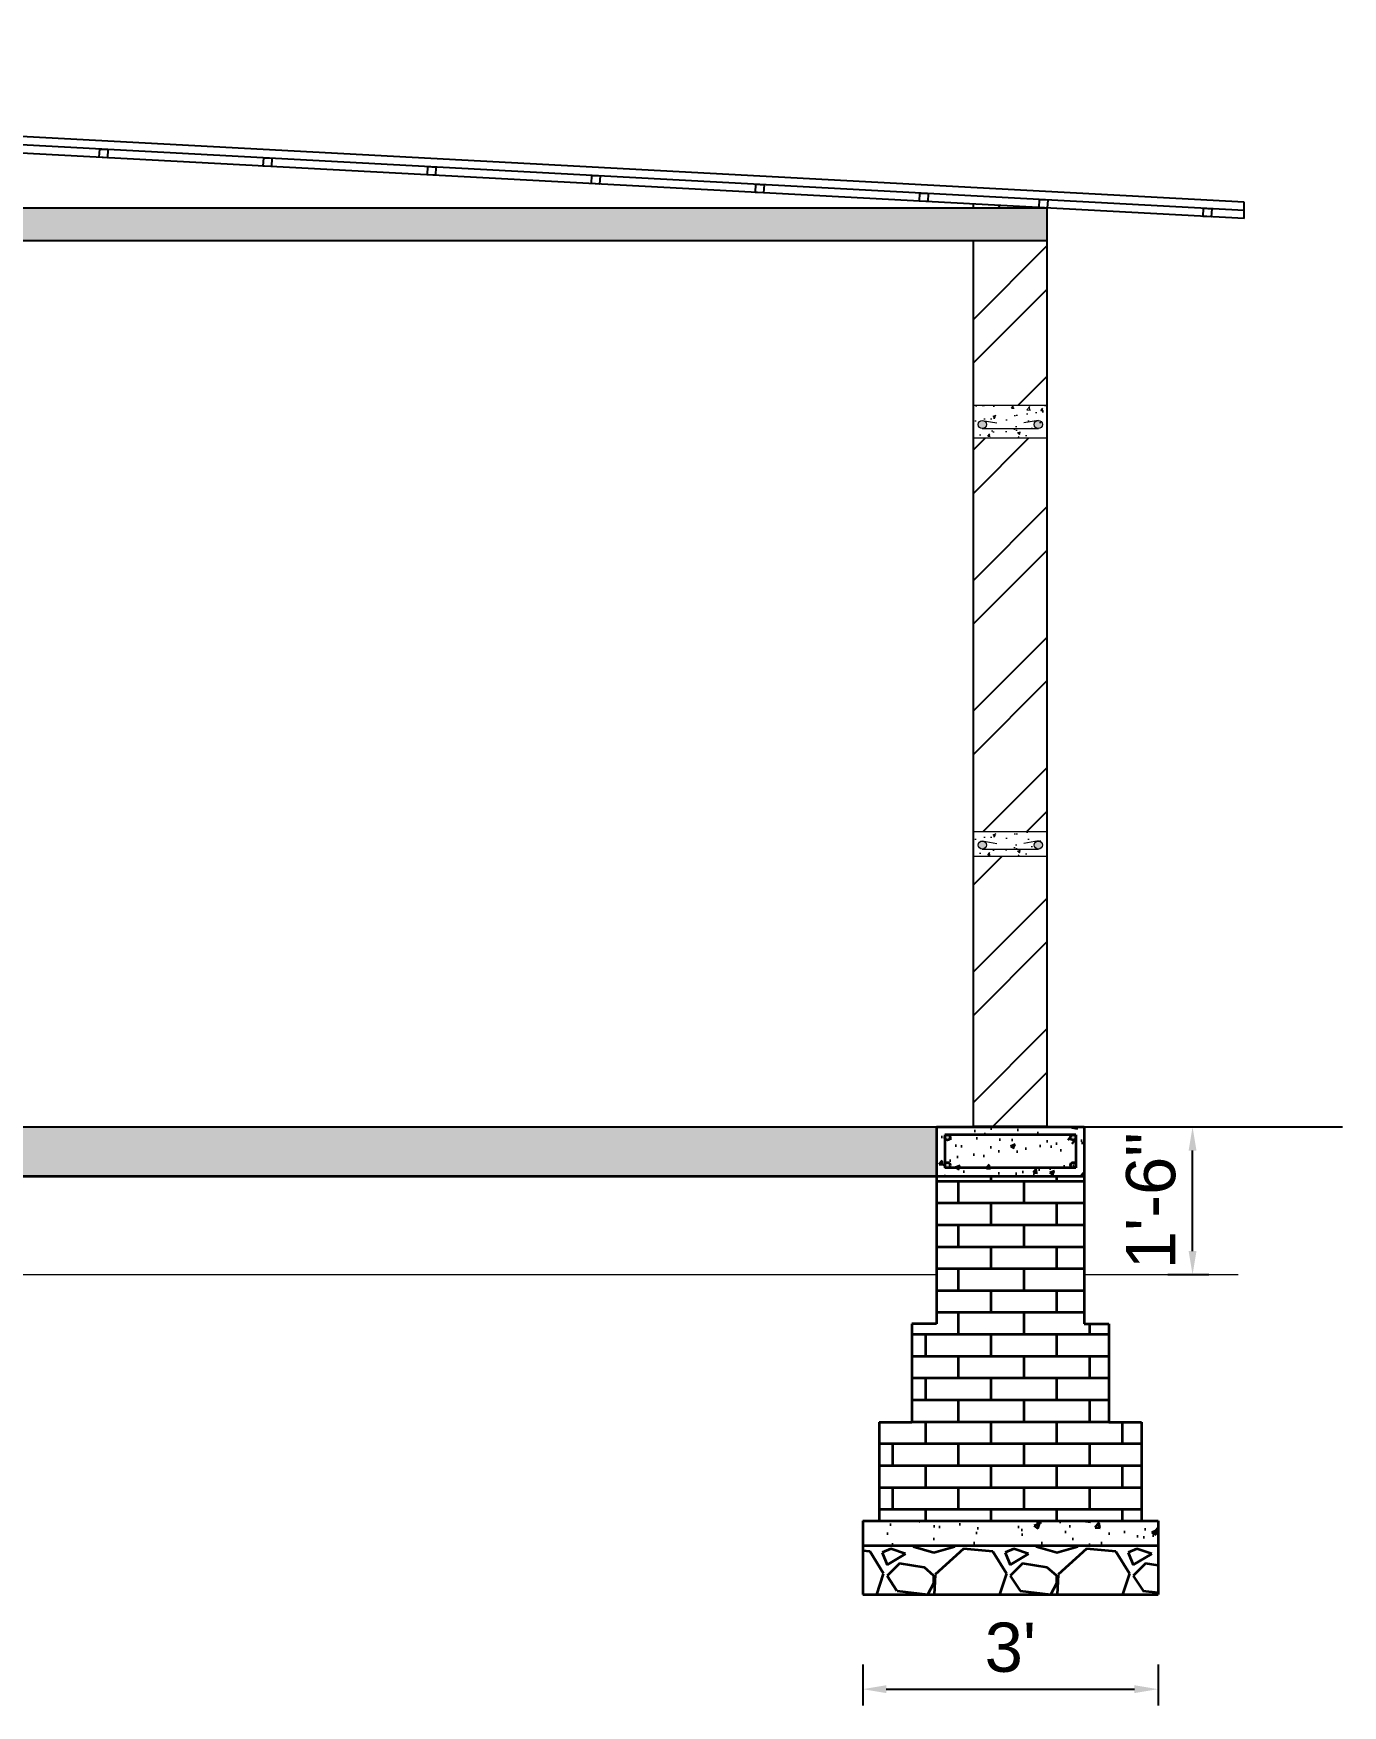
# Model space of a CAD drawing. Header units: inches. Extents: x 380359 to 404964, y -48881 to -44155.
# Drawn here: x 404704.8 to 404864.4, y -46983.9 to -46780.1 of the extents above; entities that cross this region are included whole.
import ezdxf

# ---------------------------------------------------------------- set-up
doc = ezdxf.new("R2010")
doc.units = ezdxf.units.IN
doc.header["$LTSCALE"] = 2
doc.header["$MEASUREMENT"] = 0
doc.header["$PDMODE"] = 34
doc.layers.get('0').update_dxf_attribs({"linetype": 'CONTINUOUS'})
doc.layers.get('DEFPOINTS').update_dxf_attribs({"color": 141, "linetype": 'CONTINUOUS'})
for name, color, linetype, lineweight in [('door', 20, 'CONTINUOUS', 35), ('steps', 253, 'CONTINUOUS', 20), ('WALL - A', 1, 'CONTINUOUS', 40)]:
    doc.layers.add(name, color=color, linetype=linetype, lineweight=lineweight)
doc.styles.add('Lettring Text', font='arial.ttf')
doc.dimstyles.new('Copy of Standard', dxfattribs={"dimtxt": 6, "dimasz": 2.875, "dimexe": 2, "dimexo": 4, "dimgap": 2, "dimtad": 1, "dimdec": 0, "dimrnd": 1, "dimzin": 0, "dimdsep": 46, "dimlunit": 4, "dimtxsty": 'Lettring Text', "dimcen": 0.1, "dimclrd": 7, "dimclre": 7, "dimclrt": 7, "dimazin": 0, "dimtfac": 0.645, "dimtdec": 0, "dimtmove": 1, "dimatfit": 0, "dimfxl": 3, "dimfxlon": 1, "dimtfillclr": 256, "dimtolj": 1, "dimtzin": 0, "dimlwd": -1, "dimlwe": -1, "dimarcsym": 2})
pattern_1 = [(50, (340495.689, 69598.8166), (5.73808146, -0.50201708), [0.6, -6.6]), (355, (340495.689, 69598.8166), (-1.11001067, 6.01753707), [0.48, -5.28]), (100.4514, (340496.167, 69598.775), (4.62807505, 5.51551634), [0.50992152, -5.6091369]), (46.1842, (340495.689, 69600.4166), (8.5379284, -1.3241521), [0.9, -9.9]), (96.6356, (340496.4006, 69600.306), (7.47730164, 7.79294297), [0.7648823, -8.413704]), (351.1842, (340495.689, 69600.417), (7.47729556, 7.7929488), [0.72, -7.92]), (21, (340496.489, 69600.0166), (4.77525642, -3.22095113), [0.6, -6.6]), (326, (340496.489, 69600.0166), (1.94652266, 5.80120036), [0.48, -5.28]), (71.4514, (340496.887, 69599.748), (6.72178103, 2.58024397), [0.50992152, -5.6091369]), (37.5, (340495.689, 69598.8166), (0.097278843, 2.66315083), [0, -5.216, 0, -5.36, 0, -5.3]), (7.5, (340495.689, 69598.8166), (2.1045563, 3.155293695), [0, -3.056, 0, -5.096, 0, -2.02]), (327.5, (340493.905, 69598.8166), (4.27057949, -0.180438974), [0, -2, 0, -6.24, 0, -8.28]), (317.5, (340493.105, 69598.8166), (4.66548935, 0.80083986), [0, -2.6, 0, -4.144, 0, -5.88])]
pattern_2 = [(50, (0, 0), (5.73808146, -0.50201708), [0.6, -6.6]), (355, (0, 0), (-1.11001067, 6.01753707), [0.48, -5.28]), (100.4514445, (0.478, -0.042), (4.628070774, 5.51551993), [0.50992154, -5.6091369]), (46.1842, (0, 1.6), (8.53793065, -1.32415425), [0.9, -9.9]), (96.6356355, (0.7115, 1.49), (7.47729557, 7.7929488), [0.76488274, -8.41371008]), (351.184164, (0, 1.6), (7.47729556, 7.7929488), [0.72, -7.92]), (21, (0.8, 1.2), (4.775256417, -3.220951125), [0.6, -6.6]), (326, (0.8, 1.2), (1.946522655, 5.80120036), [0.48, -5.28]), (71.4514447, (1.198, 0.9316), (6.721779014, 2.58024922), [0.50992152, -5.6091369]), (37.5, (0, 0), (0.097278843, 2.663150831), [0, -5.216, 0, -5.36, 0, -5.3]), (7.5, (0, 0), (2.1045563, 3.155293695), [0, -3.056, 0, -5.096, 0, -2.02]), (327.5, (-1.784, 0), (4.270579489, -0.180438974), [0, -2, 0, -6.24, 0, -8.28]), (317.5, (-2.584, 0), (4.665489355, 0.80083986), [0, -2.6, 0, -4.144, 0, -5.88])]

# ---------------------------------------------------------------- blocks, each defined once
blk = doc.blocks.new('*D517')
at = {"color": 7, "transparency": 16777216}
for p, q in [((404843.15, -46913.41), (404848.15, -46913.41)), ((404846.15, -46928.54), (404846.15, -46916.28)), ((404843.15, -46931.41), (404848.15, -46931.41))]:
    blk.add_line(p, q, dxfattribs=at)
at = {"color": 7, "linetype": 'ByBlock', "transparency": 16777216}
for points in [[(404845.67, -46916.28), (404846.63, -46916.28), (404846.15, -46913.41)], [(404845.67, -46928.54), (404846.63, -46928.54), (404846.15, -46931.41)]]:
    blk.add_solid(points, dxfattribs=at)
at = {"layer": 'DEFPOINTS', "color": 0, "linetype": 'ByBlock', "transparency": 16777216}
for p in [(404832.94, -46913.41), (404846.15, -46913.41), (404832.94, -46931.41)]:
    blk.add_point(p, dxfattribs=at)
at = {"color": 7, "linetype": 'ByBlock', "lineweight": 5, "transparency": 16777216, "insert": (404841.08, -46922.41), "char_height": 6, "attachment_point": 5, "rotation": 90, "style": 'Lettring Text'}
blk.add_mtext('\\A1;1\'-6"', dxfattribs=at)
blk = doc.blocks.new('*D516')
at = {"color": 7, "transparency": 16777216}
for p, q in [((404805.94, -46978.94), (404805.94, -46983.94)), ((404841.94, -46978.94), (404841.94, -46983.94)), ((404808.81, -46981.94), (404839.06, -46981.94))]:
    blk.add_line(p, q, dxfattribs=at)
at = {"color": 7, "linetype": 'ByBlock', "transparency": 16777216}
for points in [[(404808.81, -46981.46), (404808.81, -46982.42), (404805.94, -46981.94)], [(404839.06, -46981.46), (404839.06, -46982.42), (404841.94, -46981.94)]]:
    blk.add_solid(points, dxfattribs=at)
at = {"layer": 'DEFPOINTS', "color": 0, "linetype": 'ByBlock', "transparency": 16777216}
for p in [(404805.94, -46967.41), (404841.94, -46967.41), (404841.94, -46981.94)]:
    blk.add_point(p, dxfattribs=at)
at = {"color": 7, "linetype": 'ByBlock', "lineweight": 5, "transparency": 16777216, "insert": (404823.94, -46976.87), "char_height": 6, "attachment_point": 5, "style": 'Lettring Text'}
blk.add_mtext("\\A1;3'", dxfattribs=at)

msp = doc.modelspace()

# ---------------------------------------------------------------- hatches: boundary and pattern name
at = {"linetype": 'ByBlock', "lineweight": 5}
h = msp.add_hatch(dxfattribs=at)
h.set_pattern_fill('AR-CONC', scale=0.5, style=0)
h.set_pattern_definition([(50, (358580.5107, 21978.3456), (3.58630091, -0.31376067), [0.375, -4.125]), (355, (358580.5107, 21978.3456), (-0.69375667, 3.76096067), [0.3, -3.3]), (100.4514, (358580.8096, 21978.3194), (2.89254691, 3.44719771), [0.31870095, -3.50571056]), (46.1842, (358580.5107, 21979.3456), (5.33620524, -0.82759507), [0.5625, -6.1875]), (96.6356, (358580.9554, 21979.2766), (4.67331353, 4.87058935), [0.47805144, -5.258565]), (351.1842, (358580.511, 21979.3456), (4.67330973, 4.870593), [0.45, -4.95]), (21, (358581.0107, 21979.0956), (2.98453526, -2.01309445), [0.375, -4.125]), (326, (358581.0107, 21979.0956), (1.21657666, 3.62575023), [0.3, -3.3]), (71.4514, (358581.2595, 21978.9278), (4.20111314, 1.61265248), [0.31870095, -3.50571056]), (37.5, (358580.5107, 21978.3456), (0.060799277, 1.66446927), [0, -3.26, 0, -3.35, 0, -3.3125]), (7.5, (358580.5107, 21978.3456), (1.315347687, 1.97205856), [0, -1.91, 0, -3.185, 0, -1.2625]), (327.5, (358579.3957, 21978.3456), (2.66911218, -0.112774359), [0, -1.25, 0, -3.9, 0, -5.175]), (317.5, (358578.8957, 21978.3456), (2.91593085, 0.50052491), [0, -1.625, 0, -2.59, 0, -3.675])])
h.paths.add_polyline_path([(404828.44, -46825.41), (404819.44, -46825.41), (404819.44, -46829.41), (404828.44, -46829.41)])
edge = h.paths.add_edge_path(flags=16)
edge.add_arc((404827.35, -46828.05), 0.496, 180, 268.058, ccw=False)
edge.add_arc((404827.35, -46828.05), 0.496, 0, 180, ccw=False)
edge.add_arc((404827.35, -46828.05), 0.496, -91.942, 0, ccw=False)
edge.add_line((404827.34, -46828.54), (404820.54, -46828.54))
edge.add_arc((404820.52, -46828.05), 0.496, 180, 271.942, ccw=False)
edge.add_arc((404820.52, -46828.05), 0.496, 0, 180, ccw=False)
edge.add_arc((404820.52, -46828.05), 0.496, -88.058, 0, ccw=False)
edge.add_line((404820.54, -46828.54), (404827.34, -46828.54))
h = msp.add_hatch(color=7, dxfattribs=at)
h.paths.add_polyline_path([(404827.85, -46827.78, 0.414214), (404827.35, -46827.28), (404827.18, -46827.31, 0.315664), (404826.86, -46827.78, 1)])
h.paths.add_polyline_path([(404820.69, -46827.31), (404820.52, -46827.28, 0.414214), (404820.02, -46827.78, 0.404321), (404820.5, -46828.27), (404820.54, -46828.27, 0.404321), (404821.01, -46827.78, 0.315664)])
h = msp.add_hatch(dxfattribs=at)
h.set_pattern_fill('AR-CONC', scale=0.5, style=0)
h.set_pattern_definition([(50, (358580.5107, 21927.3456), (3.58630091, -0.31376067), [0.375, -4.125]), (355, (358580.5107, 21927.3456), (-0.69375667, 3.76096067), [0.3, -3.3]), (100.4514, (358580.8096, 21927.3194), (2.89254691, 3.44719771), [0.31870095, -3.50571056]), (46.1842, (358580.5107, 21928.3456), (5.33620524, -0.82759507), [0.5625, -6.1875]), (96.6356, (358580.9554, 21928.2766), (4.67331353, 4.87058935), [0.47805144, -5.258565]), (351.1842, (358580.511, 21928.3456), (4.67330973, 4.870593), [0.45, -4.95]), (21, (358581.0107, 21928.0956), (2.98453526, -2.01309445), [0.375, -4.125]), (326, (358581.0107, 21928.0956), (1.21657666, 3.62575023), [0.3, -3.3]), (71.4514, (358581.2595, 21927.9278), (4.20111314, 1.61265248), [0.31870095, -3.50571056]), (37.5, (358580.5107, 21927.3456), (0.060799277, 1.66446927), [0, -3.26, 0, -3.35, 0, -3.3125]), (7.5, (358580.5107, 21927.3456), (1.315347687, 1.97205856), [0, -1.91, 0, -3.185, 0, -1.2625]), (327.5, (358579.3957, 21927.3456), (2.66911218, -0.112774359), [0, -1.25, 0, -3.9, 0, -5.175]), (317.5, (358578.8957, 21927.3456), (2.91593085, 0.50052491), [0, -1.625, 0, -2.59, 0, -3.675])])
h.paths.add_polyline_path([(404828.44, -46877.41), (404819.44, -46877.41), (404819.44, -46880.41), (404828.44, -46880.41)])
h.paths.add_polyline_path([(404827.34, -46879.54, -0.404321), (404826.86, -46879.05, -1), (404827.85, -46879.05, -0.424176), (404827.34, -46879.54), (404820.54, -46879.54, -0.424176), (404820.02, -46879.05, -1), (404821.01, -46879.05, -0.404321), (404820.54, -46879.54)], flags=16)
h = msp.add_hatch(color=7, dxfattribs=at)
h.paths.add_polyline_path([(404827.85, -46879.05, 0.414214), (404827.35, -46878.55), (404827.18, -46878.58, 0.315664), (404826.86, -46879.05, 1)])
h.paths.add_polyline_path([(404820.69, -46878.58), (404820.52, -46878.55, 0.414214), (404820.02, -46879.05, 0.404321), (404820.5, -46879.54), (404820.54, -46879.54, 0.404321), (404821.01, -46879.05, 0.315664)])
at = {"layer": 'door', "ltscale": 0.5}
h = msp.add_hatch(dxfattribs=at)
h.set_pattern_fill('AR-CONC', color=256, scale=0.8, style=0)
h.set_pattern_definition(pattern_2)
h.paths.add_polyline_path([(404828.44, -46801.41), (404492.9, -46801.41), (404492.9, -46805.41), (404828.44, -46805.41)])
h = msp.add_hatch(dxfattribs=at)
h.set_pattern_fill('AR-CONC', color=256, scale=0.8, style=0)
h.set_pattern_definition(pattern_1)
h.paths.add_polyline_path([(404832.94, -46913.41), (404814.94, -46913.41), (404814.94, -46919.41), (404832.94, -46919.41), (404832.94, -46914.35)])
h.paths.add_polyline_path([(404831.94, -46914.35), (404831.94, -46918.41), (404815.94, -46918.41), (404815.94, -46914.35), (404816.24, -46914.35, -0.049683), (404816.3, -46914.35)], flags=16)
h.paths.add_polyline_path([(404831.93, -46914.69, -1), (404831.26, -46914.69, -1)], flags=0)
h.paths.add_polyline_path([(404831.94, -46918.07, -1), (404831.27, -46918.07, -1)], flags=16)
h.paths.add_polyline_path([(404816.61, -46918.07, -1), (404815.94, -46918.07, -1)], flags=16)
h = msp.add_hatch(dxfattribs=at)
h.set_pattern_fill('AR-CONC', color=256, scale=0.8, style=0)
h.set_pattern_definition(pattern_1)
h.paths.add_polyline_path([(404831.94, -46914.35), (404815.94, -46914.35), (404815.94, -46918.41), (404831.94, -46918.41)])
h = msp.add_hatch(color=256, dxfattribs=at)
h.paths.add_polyline_path([(404816.61, -46914.69, 0.385424), (404816.3, -46914.35), (404816.24, -46914.35, 0.385424), (404815.94, -46914.69, 1)])
h.paths.add_polyline_path([(404815.94, -46918.07, 1), (404816.61, -46918.07, 1)])
h.paths.add_polyline_path([(404831.26, -46914.69, 1), (404831.93, -46914.69, 1)])
h.paths.add_polyline_path([(404831.27, -46918.07, 1), (404831.94, -46918.07, 1)])
at = {"layer": 'door', "ltscale": 0.5, "transparency": 33554648}
h = msp.add_hatch(dxfattribs=at)
h.set_pattern_fill('AR-BRSTD', color=256)
h.set_pattern_definition([(0, (249421.615, -20025.9778), (0, 2.667), []), (90, (249421.615, -20025.9778), (-4, 2.667), [2.667, -2.667])])
h.paths.add_polyline_path([(404832.94, -46919.41), (404814.94, -46919.41), (404814.94, -46937.41), (404832.94, -46937.41)])
h.paths.add_polyline_path([(404835.94, -46937.41), (404811.94, -46937.41), (404811.94, -46949.41), (404832.94, -46949.41), (404835.94, -46949.41)])
h.paths.add_polyline_path([(404839.94, -46949.41), (404832.94, -46949.41), (404811.94, -46949.41), (404807.94, -46949.41), (404807.94, -46961.41), (404839.94, -46961.41)])
at = {"layer": 'door', "ltscale": 0.5}
h = msp.add_hatch(dxfattribs=at)
h.set_pattern_fill('AR-CONC', color=256, style=0)
h.set_pattern_definition([(50, (400056.1965, 21481.475), (7.17260183, -0.62752135), [0.75, -8.25]), (355, (400056.1965, 21481.475), (-1.3875133, 7.5219213), [0.6, -6.6]), (100.4514, (400056.794, 21481.423), (5.7850938, 6.8943954), [0.6374019, -7.0114211]), (46.1842, (400056.1965, 21483.475), (10.6724105, -1.6551901), [1.125, -12.375]), (96.6356, (400057.086, 21483.337), (9.346627, 9.7411787), [0.9561029, -10.51713]), (351.1842, (400056.197, 21483.475), (9.3466195, 9.741186), [0.9, -9.9]), (21, (400057.1965, 21482.975), (5.9690705, -4.0261889), [0.75, -8.25]), (326, (400057.1965, 21482.975), (2.4331533, 7.25150045), [0.6, -6.6]), (71.4514, (400057.694, 21482.64), (8.4022263, 3.225305), [0.6374019, -7.0114211]), (37.5, (400056.1965, 21481.4752), (0.12159855, 3.32893854), [0, -6.52, 0, -6.7, 0, -6.625]), (7.5, (400056.1965, 21481.4752), (2.63069537, 3.94411712), [0, -3.82, 0, -6.37, 0, -2.525]), (327.5, (400053.9665, 21481.4752), (5.33822436, -0.22554872), [0, -2.5, 0, -7.8, 0, -10.35]), (317.5, (400052.9665, 21481.4752), (5.8318617, 1.00104982), [0, -3.25, 0, -5.18, 0, -7.35])])
h.paths.add_polyline_path([(404841.94, -46961.41), (404805.94, -46961.41), (404805.94, -46964.41), (404841.94, -46964.41)])
at = {"layer": 'door', "ltscale": 0.5, "transparency": 33554648}
h = msp.add_hatch(dxfattribs=at)
h.set_pattern_fill('GRAVEL', color=256, scale=15)
h.set_pattern_definition([(228.0127875, (43625.3219, -16182.5382), (-120, -135), [2.01804, -199.7863207]), (184.96974073, (43623.9719, -16184.0382), (180, 15), [3.46302, -342.8388714]), (132.51044708, (43620.5219, -16184.3382), (150, -165), [2.44182, -241.74048894]), (267.273689, (43614.6719, -16188.0882), (15, 300), [3.15357, -312.2033706]), (292.83365418, (43614.5219, -16191.2382), (-75, 180), [3.092325, -306.1405969]), (357.273689, (43615.7219, -16194.0882), (-300, 15), [3.15357, -312.2033706]), (37.69424047, (43618.8719, -16194.23817), (-195, -150), [4.170435, -412.87272823]), (72.25532837, (43622.1719, -16191.68817), (105, 330), [3.93732, -389.79482245]), (121.42956562, (43623.3719, -16187.9382), (-120, 195), [3.16425, -313.26109665]), (175.2363583, (43621.7219, -16185.2382), (165, -15), [3.61248, -177.0114387]), (222.3974378, (43618.12193, -16184.93817), (-180, -165), [4.67172, -462.5006251]), (138.81407483, (43629.5219, -16188.2382), (-105, 90), [1.594515, -157.8576722]), (171.4692344, (43628.3219, -16187.1882), (195, -30), [3.033555, -300.32267124]), (225, (43625.322, -16186.738), (-2e-15, -15), [2.121315, -19.09188844]), (203.1985905, (43624.272, -16184.9382), (75, 30), [1.14237, -113.0942266]), (291.8014095, (43623.222, -16185.3882), (-15, 45), [1.615545, -79.1619271]), (30.9637565, (43623.822, -16186.8882), (45, 30), [2.623935, -84.8403434]), (161.5650512, (43626.072, -16185.538), (30, -15), [1.897365, -45.5367999]), (16.38954033, (43614.5219, -16185.3882), (150, 45), [2.658, -263.1426772]), (70.34617594, (43617.0719, -16184.6382), (-60, -165), [2.229915, -220.7611162]), (293.1985905, (43626.072, -16182.5382), (-30, 75), [2.284725, -111.9518716]), (343.61045967, (43626.9719, -16184.6382), (-150, 45), [2.658, -263.1426772]), (339.4439548, (43614.522, -16194.6882), (-75, 30), [2.5632, -125.5968562]), (294.77514057, (43616.9219, -16195.5882), (-75, 165), [2.14767, -212.61964595]), (66.8014095, (43626.222, -16197.5382), (30, 75), [2.284725, -111.9518716]), (17.35402464, (43627.1219, -16195.4382), (-195, -60), [2.514465, -248.9313542]), (69.4439548, (43618.872, -16197.5382), (-30, -75), [1.2816, -126.8784562]), (101.3099325, (43625.322, -16197.5382), (-15, 60), [0.76485, -75.7204427]), (165.9637565, (43625.172, -16196.788), (45, -15), [3.092325, -58.7542594]), (186.00900596, (43622.1719, -16196.0382), (150, 15), [2.86575, -283.7088476]), (303.6900675, (43623.822, -16188.238), (-15, 30), [2.16333, -51.91993913]), (353.15722659, (43625.0219, -16190.0382), (255, -30), [3.77691, -373.91343936]), (60.9453959, (43628.7719, -16190.4882), (-60, -105), [1.54434, -152.8901121]), (90, (43629.522, -16189.138), (-15, 15), [0.9, -14.1]), (120.25643716, (43621.8719, -16195.5882), (60, -105), [2.08386, -206.30279984]), (48.0127875, (43620.8219, -16193.7882), (120, 135), [4.03608, -197.7682807]), (0, (43623.522, -16190.788), (15, 15), [3.9, -11.1]), (325.30484647, (43627.4219, -16190.7882), (150, -105), [2.37171, -234.7991145]), (254.0546041, (43629.372, -16192.1382), (-15, -60), [2.18403, -107.01761834]), (207.64597536, (43628.7719, -16194.2382), (-285, -150), [3.555975, -352.04211273]), (175.42607874, (43625.6219, -16195.8882), (-195, 15), [3.761985, -372.4361011])])
h.paths.add_polyline_path([(404841.94, -46964.41), (404805.94, -46964.41), (404805.94, -46970.41), (404841.94, -46970.41)])
at = {"layer": 'steps', "ltscale": 0.3}
h = msp.add_hatch(dxfattribs=at)
h.set_pattern_fill('AR-CONC', scale=0.8, style=0)
h.set_pattern_definition(pattern_2)
h.paths.add_polyline_path([(404814.94, -46913.41), (404668.94, -46913.41), (404668.94, -46919.41), (404814.94, -46919.41)])
at = {"layer": 'WALL - A', "lineweight": 25}
h = msp.add_hatch(dxfattribs=at)
h.set_pattern_fill('ANSI32', color=256, scale=30, style=0)
h.paths.add_polyline_path([(404819.44, -46800.92), (404819.44, -46801.41), (404828.44, -46801.41)])
h = msp.add_hatch(dxfattribs=at)
h.set_pattern_fill('ANSI32', color=256, scale=30, style=0)
h.paths.add_polyline_path([(404828.44, -46805.41), (404819.44, -46805.41), (404819.44, -46825.41), (404828.44, -46825.41)])
h = msp.add_hatch(dxfattribs=at)
h.set_pattern_fill('ANSI32', color=256, scale=30, style=0)
h.paths.add_polyline_path([(404828.44, -46829.41), (404819.44, -46829.41), (404819.44, -46877.41), (404828.44, -46877.41)])
h = msp.add_hatch(dxfattribs=at)
h.set_pattern_fill('ANSI32', color=256, scale=30, style=0)
h.paths.add_polyline_path([(404828.44, -46880.41), (404819.44, -46880.41), (404819.44, -46913.41), (404828.44, -46913.41)])

# ---------------------------------------------------------------- linework, layer by layer
at = {"ltscale": 0.5}
for p, q in [((404852.44, -46800.69), (404468.9, -46780.12)), ((404852.44, -46801.69), (404468.9, -46781.12)), ((404852.44, -46802.69), (404468.9, -46782.12)), ((404828.44, -46801.41), (404492.9, -46801.41)), ((404819.44, -46801.41), (404819.44, -46800.92)), ((404828.44, -46913.41), (404828.44, -46801.41)), ((404852.44, -46802.69), (404852.44, -46800.69)), ((404828.44, -46805.41), (404492.9, -46805.41)), ((404819.44, -46913.41), (404819.44, -46805.41)), ((404492.9, -46913.41), (404828.44, -46913.41)), ((404819.44, -46913.41), (404828.44, -46913.41)), ((404828.44, -46913.41), (404864.44, -46913.41))]:
    msp.add_line(p, q, dxfattribs=at)
at = {"color": 7, "linetype": 'ByBlock', "lineweight": 5}
for p, q in [((404819.44, -46825.41), (404828.44, -46825.41)), ((404820.5, -46828.27), (404827.35, -46828.27)), ((404820.52, -46827.28), (404822.27, -46827.59)), ((404827.35, -46827.28), (404825.6, -46827.59)), ((404819.44, -46829.41), (404828.44, -46829.41)), ((404819.44, -46829.41), (404828.44, -46829.41)), ((404819.44, -46877.41), (404828.44, -46877.41)), ((404820.52, -46878.55), (404822.27, -46878.86)), ((404827.35, -46878.55), (404825.6, -46878.86)), ((404819.44, -46880.41), (404828.44, -46880.41)), ((404819.44, -46880.41), (404828.44, -46880.41)), ((404820.5, -46879.54), (404827.35, -46879.54)), ((404832.94, -46931.41), (404851.71, -46931.41))]:
    msp.add_line(p, q, dxfattribs=at)
at = {"color": 7, "linetype": 'ByBlock', "lineweight": 5, "ltscale": 10}
msp.add_line((404506.4, -46931.41), (404814.94, -46931.4), dxfattribs=at)
at = {"ltscale": 0.5}
for points in [[(404712.93, -46794.21), (404713.93, -46794.26), (404713.87, -46795.26), (404712.87, -46795.21)], [(404732.93, -46795.28), (404733.92, -46795.33), (404733.87, -46796.33), (404732.87, -46796.28)], [(404752.92, -46796.35), (404753.92, -46796.41), (404753.87, -46797.41), (404752.87, -46797.35)], [(404772.92, -46797.43), (404773.92, -46797.48), (404773.87, -46798.48), (404772.87, -46798.42)], [(404792.92, -46798.5), (404793.92, -46798.55), (404793.86, -46799.55), (404792.87, -46799.5)], [(404812.92, -46799.57), (404813.92, -46799.62), (404813.86, -46800.62), (404812.86, -46800.57)], [(404827.49, -46800.35), (404828.49, -46800.41), (404828.44, -46801.41), (404827.44, -46801.35)], [(404847.49, -46801.43), (404848.49, -46801.48), (404848.43, -46802.48), (404847.44, -46802.42)]]:
    msp.add_lwpolyline(points, close=True, dxfattribs=at)
at = {"color": 7, "linetype": 'ByBlock', "lineweight": 5}
for centre in [(404820.52, -46827.78), (404827.35, -46827.78), (404820.52, -46879.05), (404827.35, -46879.05)]:
    msp.add_circle(centre, 0.496, dxfattribs=at)
at = {"layer": 'door', "ltscale": 0.5}
for p, q in [((404814.94, -46913.41), (404832.94, -46913.41)), ((404814.94, -46913.41), (404814.94, -46937.41)), ((404819.44, -46913.41), (404828.44, -46913.41)), ((404819.44, -46913.41), (404828.44, -46913.41)), ((404828.44, -46913.41), (404819.44, -46913.41)), ((404832.94, -46913.41), (404832.94, -46937.41)), ((404831.94, -46914.35), (404815.94, -46914.35)), ((404815.94, -46914.35), (404815.94, -46918.41)), ((404831.43, -46914.35), (404830.93, -46915)), ((404831.94, -46914.8), (404831.43, -46915.46)), ((404831.94, -46914.35), (404831.94, -46918.41)), ((404492.9, -46919.41), (404828.44, -46919.41)), ((404814.94, -46919.41), (404832.94, -46919.41)), ((404831.94, -46918.41), (404815.94, -46918.41)), ((404811.94, -46937.41), (404811.94, -46949.41)), ((404814.94, -46937.41), (404811.94, -46937.41)), ((404832.94, -46937.41), (404835.94, -46937.41)), ((404835.94, -46937.41), (404835.94, -46949.41)), ((404807.94, -46949.41), (404811.94, -46949.41)), ((404807.94, -46949.41), (404807.94, -46961.41)), ((404835.94, -46949.41), (404839.94, -46949.41)), ((404839.94, -46949.41), (404839.94, -46961.41)), ((404805.94, -46961.41), (404841.94, -46961.41)), ((404805.94, -46961.41), (404805.94, -46970.41)), ((404841.94, -46961.41), (404841.94, -46970.41)), ((404805.94, -46964.41), (404841.94, -46964.41)), ((404805.94, -46970.41), (404841.94, -46970.41))]:
    msp.add_line(p, q, dxfattribs=at)
for centre in [(404816.27, -46914.69), (404831.59, -46914.69), (404816.27, -46918.07), (404831.6, -46918.07)]:
    msp.add_circle(centre, 0.335, dxfattribs=at)

# ---------------------------------------------------------------- dimensions: what is measured, and where the dimension line sits
at = {"color": 7, "linetype": 'ByBlock', "lineweight": 5}
dim = msp.add_linear_dim(base=(404846.15, -46913.41), p1=(404832.94, -46931.41), p2=(404832.94, -46913.41), angle=90, dimstyle='Copy of Standard', dxfattribs=at)
dim.commit()
dim.dimension.update_dxf_attribs({"geometry": '*D517', "text_midpoint": (404846.15, -46922.41), "dimtype": 160})
dim = msp.add_linear_dim(base=(404841.94, -46981.94), p1=(404805.94, -46967.41), p2=(404841.94, -46967.41), dimstyle='Copy of Standard', dxfattribs=at)
dim.commit()
dim.dimension.update_dxf_attribs({"geometry": '*D516', "text_midpoint": (404823.94, -46976.87)})

doc.saveas('drawing.dxf')
